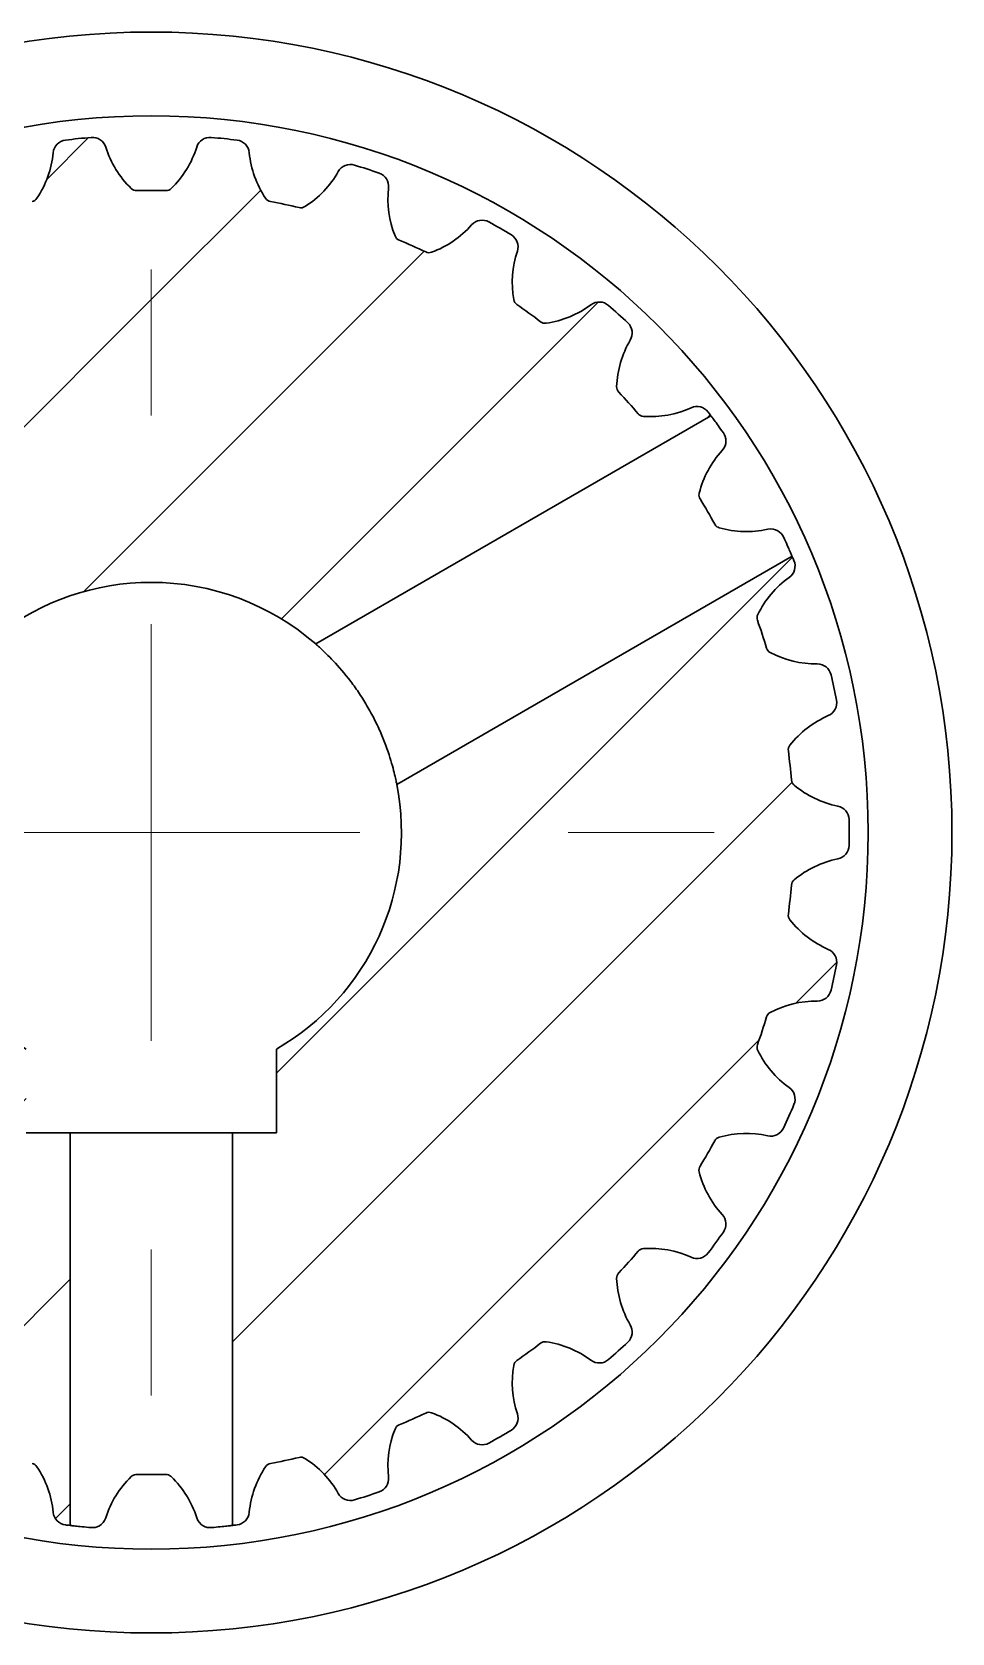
# Model space of a CAD drawing. Header units: millimetres. Extents: x 13 to 7248, y -1201 to 1478.
# Drawn here: x 5723.15 to 5741.53, y -1163.68 to -1131.68 of the extents above; entities that cross this region are included whole.
import ezdxf

# ---------------------------------------------------------------- set-up
doc = ezdxf.new("R2010")
doc.units = ezdxf.units.MM
doc.header["$LTSCALE"] = 5
doc.linetypes.add('CENTER2', pattern=[28.575000000000003, 19.05, -3.175, 3.175, -3.175])
doc.linetypes.add('SLD-实线', pattern=[0])
doc.layers.get('0').update_dxf_attribs({"lineweight": 30})
doc.layers.add('中心线层', color=1, linetype='CENTER2', lineweight=13)
doc.layers.add('剖面层', color=2, linetype='Continuous', lineweight=15)
pattern_1 = [(45, (5673.687281159424, -1197.855400502125), (-2.245064030267288, 2.245064030267288), [])]

# ---------------------------------------------------------------- blocks, each defined once
blk = doc.blocks.new('SW_CENTERMARKSYMBOL_2')
at = {"color": 0, "linetype": 'SLD-实线', "lineweight": 0}
for p, q in [((0, 8.333333333333387), (0, 11.25000000000001)), ((0, 0), (0, 4.166666666666763)), ((-8.333333333333318, 0), (-11.24999999999994, 0)), ((0, 0), (-4.166666666666659, 0)), ((0, 0), (0, -4.166666666666624)), ((0, 0), (4.166666666666694, 0)), ((8.333333333333352, 0), (11.25000000000001, 0)), ((0, -8.333333333333249), (0, -11.24999999999987))]:
    blk.add_line(p, q, dxfattribs=at)

msp = doc.modelspace()

# ---------------------------------------------------------------- hatches: boundary and pattern name
at = {"layer": '剖面层'}
h = msp.add_hatch(dxfattribs=at)
h.set_pattern_fill('ANSI31', color=256, style=0)
h.set_pattern_definition(pattern_1)
edge = h.paths.add_edge_path(flags=0)
edge.add_arc((5725.532853462199, -1147.680190693527), 12.83500000000438, 90.00000000206445, 91.30395751715697)
edge.add_arc((5725.237361771235, -1134.698553290615), 0.1500000000000598, 225.880264327587, 271.3039575150878, ccw=False)
edge.add_arc((5726.507853461797, -1133.388409838848), 1.975000000000007, 197.4832559191952, 225.8802853633303, ccw=False)
edge.add_arc((5724.357023664674, -1134.06587288862), 0.279999999999977, 17.48325592631349, 94.93622380688011)
edge.add_arc((5725.532853462199, -1147.680190693527), 13.94500000021091, 94.93622380876039, 97.06377651243795)
edge.add_arc((5723.852412722452, -1134.118909635826), 0.2800000000000059, 97.06379200047327, 174.5167590116115)
edge.add_arc((5721.607731228689, -1133.903433438642), 1.975000000000048, 326.11971253074427, 354.5167419559035, ccw=False)
edge.add_arc((5723.122853767791, -1134.920797037119), 0.1500000000000875, 280.6960424849182, 326.1197079758475, ccw=False)
edge.add_arc((5725.532853462199, -1147.680190693527), 12.83500000024005, 100.6960424869211, 103.3039575171349)
edge.add_arc((5722.544784791573, -1135.043669391133), 0.1500000000000498, 237.88026432759392, 283.30395751509207, ccw=False)
edge.add_arc((5723.515119050109, -1133.498005641571), 1.975000000000016, 209.4832559263144, 237.8802853657198, ccw=False)
edge.add_arc((5721.552142532732, -1134.607847158286), 0.2799999999999787, 29.48325592631335, 106.9362238068785)
edge.add_arc((5725.532853462199, -1147.680190693527), 13.94500000026846, 106.9362238086815, 109.0637764792395)
edge.add_arc((5721.069585510084, -1134.764639439517), 0.2799999999999964, 109.0637903521818, 186.5167590116176)
edge.add_arc((5718.82915567206, -1135.020567438943), 1.975000000000083, -21.880287094881908, 6.516741955901978, ccw=False)
edge.add_arc((5720.522690934435, -1135.700687512966), 0.1500000000000402, 292.6960424849097, 338.11971290511514, ccw=False)
edge.add_arc((5725.532853462199, -1147.680190693527), 12.8350000002959, 112.6960424867934, 115.3039575169789)
edge.add_arc((5719.982800751171, -1135.941062109493), 0.1500000000000346, 249.8802673778261, 295.30395751509167, ccw=False)
edge.add_arc((5720.61056931446, -1134.227430984967), 1.974999999999986, 221.4832559263141, 249.88028559738342, ccw=False)
edge.add_arc((5718.921237569972, -1135.7211455685), 0.2799999999999861, 41.4832559263142, 118.9362238068768)
edge.add_arc((5725.532853462199, -1147.680190693527), 13.94500000032199, 118.9362238085236, 121.0637764790595)
edge.add_arc((5718.481824524351, -1135.974840808692), 0.280000000000001, 121.0637903521815, 198.5167590116131)
edge.add_arc((5716.343563876762, -1136.690987723072), 1.975000000000028, -9.880286720507627, 18.516741955902887, ccw=False)
edge.add_arc((5718.141496244963, -1137.004139761829), 0.1500000000000387, 304.69604248490907, 350.1197178343821, ccw=False)
edge.add_arc((5725.532853462199, -1147.680190693527), 12.83500000034656, 124.6960424865832, 127.3039575167429)
edge.add_arc((5717.663380646338, -1137.351511077554), 0.1500000000000686, 261.88030986218945, 307.3039575150874, ccw=False)
edge.add_arc((5717.921147015799, -1135.54480648112), 1.975000000000015, 233.48325592631448, 261.8802888240433, ccw=False)
edge.add_arc((5716.579291947744, -1137.357111636533), 0.2799999999999875, 53.48325592631289, 130.9362238068747)
edge.add_arc((5725.532853462199, -1147.680190693527), 13.94500000036919, 130.9362238082936, 133.06377647881)
edge.add_arc((5716.202227337781, -1137.696622136323), 0.2800000000000052, 133.0637903521816, 210.5167613225173)
edge.add_arc((5714.259588131441, -1138.841688909046), 1.974999999999999, 2.119713114399076, 30.51674162828101, ccw=False)
edge.add_arc((5716.08333933354, -1138.774186665773), 0.1500000000000601, -43.30395751508672, 2.119715660655004, ccw=False)
edge.add_arc((5725.532853462199, -1147.680190693527), 12.83500000038981, 136.6960424862994, 139.3039575164372)
edge.add_arc((5715.687894265464, -1139.213372907325), 0.1500000000000352, 273.88026432758625, 319.303957515089, ccw=False)
edge.add_arc((5715.564392813849, -1137.392556499378), 1.975000000000046, 245.4832559263146, 273.88028536571943, ccw=False)
edge.add_arc((5714.628659927639, -1139.444245794974), 0.279999999999989, 65.4832559263137, 142.9362238068778)
edge.add_arc((5725.532853462199, -1147.680190693527), 13.94500000040802, 142.9362238080016, 145.0637764785021)
edge.add_arc((5714.330423286143, -1139.854733316369), 0.279999999999992, 145.0637903521814, 222.5167590116159)
edge.add_arc((5712.668308176188, -1141.378675034827), 1.975000000000023, 14.11971290511758, 42.51674195590272, ccw=False)
edge.add_arc((5714.438171533322, -1140.933468681466), 0.1500000000000484, -31.303957515090815, 14.119712905113317, ccw=False)
edge.add_arc((5725.532853462199, -1147.680190693527), 12.83500000042382, 148.6960424859545, 151.3039575160752)
edge.add_arc((5714.142679842826, -1141.445275302641), 0.1500000000000392, 285.88026432758903, 331.30395751509246, ccw=False)
edge.add_arc((5713.643308176195, -1139.689925497454), 1.975000000000039, 257.4832559263143, 285.88028536571903, ccw=False)
edge.add_arc((5713.154593489102, -1141.891330265919), 0.2799999999999943, 77.48325592631436, 154.9362238068764)
edge.add_arc((5725.532853462199, -1147.680190693527), 13.94500000043683, 154.9362238076603, 157.0637764598426)
edge.add_arc((5712.948219188402, -1142.354854534497), 0.2800000000000036, 157.0637894404507, 234.516761322519)
edge.add_arc((5711.639270580847, -1144.191067632909), 1.975000000000038, 26.11971290511798, 54.51674162828073, ccw=False)
edge.add_arc((5713.277894571564, -1143.387614823439), 0.150000000000031, -19.30395751509451, 26.119712905113317, ccw=False)
edge.add_arc((5725.532853462199, -1147.680190693527), 12.83500000044712, 160.6960424855635, 163.3039575156728)
edge.add_arc((5713.095270663445, -1143.949673418972), 0.15000000000003, 297.8802643275876, 343.3039575150936, ccw=False)
edge.add_arc((5712.241853719885, -1142.336507426136), 1.97500000000008, 269.4832560791525, 297.8802853657191, ccw=False)
edge.add_arc((5712.221516408845, -1144.591415715575), 0.2799999999999916, 89.48325484826181, 166.9362238068758)
edge.add_arc((5725.532853462199, -1147.680190693527), 13.94500000045437, 166.9362238072846, 169.0637764594599)
edge.add_arc((5712.116023996174, -1145.087718496564), 0.2800000000000024, 169.0637894404517, 246.5167613225173)
edge.add_arc((5711.217449226204, -1147.155951651403), 1.974999999999971, 38.1197126243365, 66.51674162828112, ccw=False)
edge.add_arc((5712.65321811912, -1146.029367128992), 0.1500000000000258, -7.303957515092691, 38.11970920817038, ccw=False)
edge.add_arc((5725.532853462199, -1147.680190693527), 12.83500000045873, 172.6960424851437, 175.3039575152475)
edge.add_arc((5712.591443534489, -1146.617113041204), 0.1500000000000293, 309.88030986218166, 355.3039575150942, ccw=False)
edge.add_arc((5711.421279729579, -1145.216633955435), 1.975000000000011, 281.4832559263142, 309.88028882404296, ccw=False)
edge.add_arc((5711.870208632678, -1147.426495453349), 0.2799999999999958, 101.4832559263147, 178.9362238068756)
edge.add_arc((5725.532853462199, -1147.680190693527), 13.94500000045992, 178.9362238068909, 181.0637761930726)
edge.add_arc((5711.870208632676, -1147.933885933697), 0.2800000000000004, 181.0637761930728, 258.5167613225183)
edge.add_arc((5711.421279729579, -1150.143747431611), 1.975000000000038, 50.11971253074353, 78.51674162828073, ccw=False)
edge.add_arc((5712.591443534489, -1148.743268345842), 0.1500000000000043, 4.696042484900374, 50.11970797585508, ccw=False)
edge.add_arc((5725.532853462199, -1147.680190693527), 12.83500000045817, 184.696042484714, 187.3039575148184)
edge.add_arc((5712.65321811912, -1149.331014258054), 0.1500000000000477, -38.11969318805711, 7.303957515087291, ccw=False)
edge.add_arc((5711.217449226204, -1148.204429735643), 1.975000000000033, 293.4832559263143, 321.8802885923791, ccw=False)
edge.add_arc((5712.116023996174, -1150.272662890482), 0.2799999999999899, 113.4832559263132, 190.9362238068765)
edge.add_arc((5725.532853462199, -1147.680190693527), 13.94500000045326, 190.9362238064969, 193.0637764171126)
edge.add_arc((5712.221516408845, -1150.768965671471), 0.2800000000000028, 193.0637873706097, 270.5167613225184)
edge.add_arc((5712.241853719883, -1153.02387396091), 1.975000000000076, 62.119712905118206, 90.5167416282805, ccw=False)
edge.add_arc((5713.095270663445, -1151.410707968074), 0.1500000000000347, 16.696042484907423, 62.11971290511201, ccw=False)
edge.add_arc((5725.532853462199, -1147.680190693527), 12.83500000044548, 196.6960424842904, 199.3039575144004)
edge.add_arc((5713.277894571564, -1151.972766563607), 0.1500000000000391, -26.119693188056885, 19.30395751509451, ccw=False)
edge.add_arc((5711.639270580847, -1151.169313754137), 1.975000000000028, 305.48325643322, 333.880288592379, ccw=False)
edge.add_arc((5712.9482191884, -1153.00552685255), 0.2799999999999965, 125.4832523508191, 202.936223806874)
edge.add_arc((5725.532853462199, -1147.680190693527), 13.94500000043466, 202.9362238061163, 205.0637764167393)
edge.add_arc((5713.1545934891, -1153.469051121128), 0.2800000000000052, 205.0637873706083, 282.5167613225183)
edge.add_arc((5713.643308176193, -1155.670455889592), 1.975000000000101, 74.11971290511838, 102.51674162827999, ccw=False)
edge.add_arc((5714.142679842824, -1153.915106084406), 0.1500000000000223, 28.6960424849093, 74.11971290511877, ccw=False)
edge.add_arc((5725.532853462199, -1147.680190693527), 12.83500000042116, 208.6960424838909, 211.303957514013)
edge.add_arc((5714.43817153332, -1154.426912705581), 0.1500000000000326, -14.119693188057909, 31.303957515092122, ccw=False)
edge.add_arc((5712.668308176186, -1153.98170635222), 1.975000000000066, 317.48325657475027, 345.880288592379, ccw=False)
edge.add_arc((5714.330423286141, -1155.505648070678), 0.2799999999999917, 137.483251352526, 214.9362238068745)
edge.add_arc((5725.532853462199, -1147.680190693527), 13.94500000040489, 214.9362238057667, 217.0637763664868)
edge.add_arc((5714.628659927637, -1155.916135592073), 0.2799999999999965, 217.0637848846588, 294.5167613225187)
edge.add_arc((5715.564392813847, -1157.967824887669), 1.975000000000109, 86.11971253074393, 114.5167416282801, ccw=False)
edge.add_arc((5715.687894265464, -1156.147008479722), 0.1500000000000183, 40.69604248489992, 86.11970797585002, ccw=False)
edge.add_arc((5725.532853462199, -1147.680190693527), 12.83500000038625, 220.6960424835335, 223.303957513673)
edge.add_arc((5716.083339333538, -1156.586194721275), 0.1500000000000291, -2.1196931880575107, 43.30395751509241, ccw=False)
edge.add_arc((5714.259588131439, -1156.518692478001), 1.975000000000111, 329.4832559263151, 357.8802885923787, ccw=False)
edge.add_arc((5716.202227337779, -1157.663759250725), 0.2799999999999985, 149.4832559263141, 226.9362238068753)
edge.add_arc((5725.532853462199, -1147.680190693527), 13.94500000036523, 226.9362238054636, 229.0637763661999)
edge.add_arc((5716.579291947743, -1158.003269750515), 0.2800000000000046, 229.0637848846632, 306.5167613225185)
edge.add_arc((5717.921147015797, -1159.815574905928), 1.975000000000009, 98.11971226803911, 126.51674162828081, ccw=False)
edge.add_arc((5717.663380646336, -1158.008870309494), 0.1500000000000099, 52.69604248489799, 98.11970451691508, ccw=False)
edge.add_arc((5725.532853462199, -1147.680190693527), 12.83500000034223, 232.6960424832336, 235.3039575133955)
edge.add_arc((5718.141496244962, -1158.356241625219), 0.1500000000000301, 9.880306811940386, 55.303957515090076, ccw=False)
edge.add_arc((5716.343563876761, -1158.669393663976), 1.975000000000018, -18.51674407368671, 9.880288592378406, ccw=False)
edge.add_arc((5718.48182452435, -1159.385540578357), 0.2800000000000079, 161.4832559263153, 238.9362238068732)
edge.add_arc((5725.532853462199, -1147.680190693527), 13.94500000031736, 238.9362238052201, 241.0637763342255)
edge.add_arc((5718.92123756997, -1159.639235818548), 0.2800000000000054, 241.0637833033679, 318.5167613225179)
edge.add_arc((5720.610569314458, -1161.132950402082), 1.975000000000092, 110.119712241109, 138.5167416282801, ccw=False)
edge.add_arc((5719.98280075117, -1159.419319277555), 0.1499999999999881, 64.69604248489702, 110.11970416232941, ccw=False)
edge.add_arc((5725.532853462199, -1147.680190693527), 12.83500000029102, 244.6960424830044, 247.3039575131924)
edge.add_arc((5720.522690934435, -1159.659693874083), 0.1500000000000227, 21.880306811938226, 67.3039575150924, ccw=False)
edge.add_arc((5718.829155672058, -1160.339813948106), 1.974999999999985, -6.516744073686823, 21.880288592378577, ccw=False)
edge.add_arc((5721.069585510082, -1160.595741947531), 0.2800000000000035, 173.4832559263146, 250.9362238068743)
edge.add_arc((5725.532853462199, -1147.680190693527), 13.94500000026337, 250.9362238050469, 253.0637760485432)
edge.add_arc((5721.552142532732, -1160.752534228763), 0.2800000000000021, 253.0637690828864, 330.5167613225172)
edge.add_arc((5723.515119050107, -1161.862375745478), 1.974999999999965, 122.11971238121609, 150.5167416282812, ccw=False)
edge.add_arc((5722.544784791571, -1160.316711995916), 0.1499999999999838, 76.6960424849002, 122.1197060070889, ccw=False)
edge.add_arc((5725.532853462199, -1147.680190693527), 12.83500000023481, 256.696042482856, 259.3039575130726)
edge.add_arc((5723.122853767789, -1160.43958434993), 0.1500000000000015, 33.88030319378919, 79.30395751509627, ccw=False)
edge.add_arc((5721.607731228687, -1161.456947948407), 1.975000000000059, 5.483255926313802, 33.880288317582085, ccw=False)
edge.add_arc((5723.852412722452, -1161.241471751223), 0.2800000000000002, 185.483255926315, 262.9362238068753)
edge.add_arc((5725.532853462199, -1147.680190693527), 13.94500000020557, 262.9362238049515, 263.3247111474571)
edge.add_line((5723.911853461737, -1161.530655812224), (5723.911853461737, -1153.680190693523))
edge.add_line((5723.911853461737, -1153.680190693523), (5723.032853461737, -1153.680190693523))
edge.add_line((5723.032853461737, -1153.680190693523), (5723.032853461737, -1152.010317712445))
edge.add_arc((5725.532853461737, -1147.680190693523), 5, 89.9999999999992, 240, ccw=False)
edge.add_line((5725.532853461737, -1142.680190693523), (5725.532853461737, -1134.845190693523))
h = msp.add_hatch(dxfattribs=at)
h.set_pattern_fill('ANSI31', color=256, style=0)
h.set_pattern_definition(pattern_1)
edge = h.paths.add_edge_path(flags=0)
edge.add_arc((5725.532853462199, -1147.680190693527), 12.83500000000438, 88.69604248696035, 90.00000000206445)
edge.add_line((5725.532853461737, -1134.845190693523), (5725.532853461737, -1142.680190693523))
edge.add_arc((5725.532853461737, -1147.680190693523), 5, 48.917114283233104, 89.9999999999992, ccw=False)
edge.add_line((5728.818604094939, -1143.911392108242), (5736.717208108623, -1139.351130954719))
edge.add_arc((5725.532853462199, -1147.680190693527), 13.94499999962689, 36.67528885188064, 37.06377654163352)
edge.add_arc((5736.437046995799, -1139.444245794998), 0.2800000000000059, 37.06379349165667, 114.5167291326657)
edge.add_arc((5735.501314109602, -1137.392556499396), 1.975000000000045, 266.11971253074444, 294.5167461914672, ccw=False)
edge.add_arc((5735.377812657987, -1139.213372907343), 0.1500000000000939, 220.6960424849204, 266.1197079758476, ccw=False)
edge.add_arc((5725.532853462199, -1147.680190693527), 12.83499999966023, 40.69604248625881, 43.30395751652541)
edge.add_arc((5734.982367589895, -1138.774186665813), 0.1500000000000925, 177.8803098621873, 223.3039575150786, ccw=False)
edge.add_arc((5736.806118791992, -1138.841688909092), 1.975000000000017, 149.4832560787199, 177.8802888238793, ccw=False)
edge.add_arc((5734.86347958566, -1137.696622136355), 0.2800000000001874, 329.483254848275, 406.9362725939055)
edge.add_arc((5725.532853462199, -1147.680190693527), 13.94499999969143, 46.93622478786036, 49.06377654192038)
edge.add_arc((5734.486414975681, -1137.357111636586), 0.279999999999992, 49.06379349147742, 126.5167590078029)
edge.add_arc((5733.144559907641, -1135.544806481161), 1.975000000000037, 278.1197129051188, 306.5167419559036, ccw=False)
edge.add_arc((5733.402326277101, -1137.351511077595), 0.1500000000000687, 232.69604248491152, 278.11971290511235, ccw=False)
edge.add_arc((5725.532853462199, -1147.680190693527), 12.83499999973249, 52.6960424865511, 55.30395751680299)
edge.add_arc((5732.924210678462, -1137.004139761902), 0.1500000000000742, 189.8803068119438, 235.3039575150822, ccw=False)
edge.add_arc((5734.722143046663, -1136.690987723152), 1.975000000000033, 161.4832564327047, 189.8802885921847, ccw=False)
edge.add_arc((5732.583882399082, -1135.974840808755), 0.2800000000001877, 341.4832523508354, 418.9362725939059)
edge.add_arc((5725.532853462199, -1147.680190693527), 13.94499999976946, 58.93622478809615, 61.0637765121876)
edge.add_arc((5732.144469353449, -1135.721145568591), 0.2799999999999986, 61.0637919994001, 138.5167291313953)
edge.add_arc((5730.455137608973, -1134.227430985041), 1.975000000000076, 290.11971262433826, 318.5167461914673, ccw=False)
edge.add_arc((5731.082906172263, -1135.941062109568), 0.1500000000000637, 244.696042484913, 290.11970920816873, ccw=False)
edge.add_arc((5725.532853462199, -1147.680190693527), 12.83499999981644, 64.69604248677128, 67.30395751700607)
edge.add_arc((5730.543015988993, -1135.70068751308), 0.1500000000000653, 201.8803068119455, 247.3039575150869, ccw=False)
edge.add_arc((5732.236551251372, -1135.020567439064), 1.975000000000033, 173.4832559257382, 201.8802885921615, ccw=False)
edge.add_arc((5729.996121413349, -1134.764639439619), 0.279999999999968, 353.4832559263133, 430.9362238068802)
edge.add_arc((5725.532853462199, -1147.680190693527), 13.94499999985756, 70.93622380867089, 73.06377651233855)
edge.add_arc((5729.513564390698, -1134.607847158421), 0.2800000000000094, 73.06379199931442, 150.5167291310325)
edge.add_arc((5727.550587873331, -1133.498005641685), 1.975000000000033, 302.1197123181338, 330.5167461914675, ccw=False)
edge.add_arc((5728.520922131867, -1135.043669391248), 0.150000000000053, 256.6960424849106, 302.11970517648115, ccw=False)
edge.add_arc((5725.532853462199, -1147.680190693527), 12.83499999990841, 76.6960424869097, 79.30395751712582)
edge.add_arc((5727.942853155657, -1134.920797037277), 0.1500000000000752, 213.8803068119475, 259.3039575150834, ccw=False)
edge.add_arc((5729.457975694762, -1133.903433438807), 1.975000000000068, 185.4832559257035, 213.8802885921476, ccw=False)
edge.add_arc((5727.213294200996, -1134.118909635969), 0.2799999999999684, 5.483255926311848, 82.93622380688093)
edge.add_arc((5725.532853462199, -1147.680190693527), 13.94499999995189, 82.93622380875682, 85.06377647931416)
edge.add_arc((5726.708683258781, -1134.065872888799), 0.2800000000000004, 85.06379035098551, 162.5167291308787)
edge.add_arc((5724.557853461738, -1133.388409838769), 1.974999999999999, 314.1197129051184, 342.51674619146826, ccw=False)
edge.add_arc((5725.828345152242, -1134.698553290594), 0.1500000000000667, 268.6960424849176, 314.11971290511406, ccw=False)
h = msp.add_hatch(dxfattribs=at)
h.set_pattern_fill('ANSI31', color=256, style=0)
h.set_pattern_definition(pattern_1)
edge = h.paths.add_edge_path(flags=0)
edge.add_arc((5738.117487735068, -1142.354854534499), 0.2799999999999651, 305.4832505902266, 382.9362238068833)
edge.add_arc((5725.532853462199, -1147.680190693527), 13.94499999957865, 22.93622380762893, 23.32471115003955)
edge.add_line((5738.338208108627, -1142.158785313785), (5730.439604094938, -1146.719046467311))
edge.add_arc((5725.532853461737, -1147.680190693523), 5, -60.000000000000796, 11.08288571676519, ccw=False)
edge.add_line((5728.032853461737, -1152.010317712445), (5728.032853461737, -1153.680190693523))
edge.add_line((5728.032853461737, -1153.680190693523), (5727.153853461736, -1153.680190693523))
edge.add_line((5727.153853461738, -1153.680190693523), (5727.153853461738, -1161.530655812077))
edge.add_arc((5725.532853462199, -1147.680190693527), 13.94499999995169, 276.6752888488405, 277.06377662821)
edge.add_arc((5727.213294200998, -1161.241471751085), 0.2799999999999965, 277.063797955363, 354.5167562704527)
edge.add_arc((5729.457975694764, -1161.456947948236), 1.975000000000063, 146.1197139875375, 174.5167423454716, ccw=False)
edge.add_arc((5727.942853155657, -1160.439584349769), 0.1500000000001118, 100.6960424849276, 146.1197271524479, ccw=False)
edge.add_arc((5725.532853462199, -1147.680190693527), 12.83499999989983, 280.6960424828824, 283.3039575131002)
edge.add_arc((5728.520922131867, -1160.316711995798), 0.150000000000114, 57.88031254950289, 103.30395751507513, ccw=False)
edge.add_arc((5727.550587873331, -1161.86237574536), 1.974999999999977, 29.48325668282132, 57.880289028142386, ccw=False)
edge.add_arc((5729.513564390702, -1160.752534228633), 0.2799999999999371, 209.4832505932201, 286.9362238076706)
edge.add_arc((5725.532853462199, -1147.680190693527), 13.94499999985737, 286.9362238050667, 289.0637766283032)
edge.add_arc((5729.996121413353, -1160.595741947435), 0.2799999999999963, 289.0637979553636, 366.5167562704544)
edge.add_arc((5732.236551251373, -1160.339813947979), 1.975000000000031, 158.1197141185539, 186.5167423454195, ccw=False)
edge.add_arc((5730.543015988993, -1159.659693873966), 0.1500000000000861, 112.69604248491771, 158.119728877754, ccw=False)
edge.add_arc((5725.532853462199, -1147.680190693527), 12.83499999980843, 292.6960424830099, 295.3039575132464)
edge.add_arc((5731.082906172263, -1159.419319277478), 0.1500000000001051, 69.88030986218581, 115.30395751507689, ccw=False)
edge.add_arc((5730.455137608973, -1161.132950402005), 1.975000000000037, 41.483256682821775, 69.88028882404228, ccw=False)
edge.add_arc((5732.144469353454, -1159.639235818461), 0.2799999999999481, 221.4832505930009, 298.9362238076108)
edge.add_arc((5725.532853462199, -1147.680190693527), 13.94499999976928, 298.9362238052246, 301.0637766284744)
edge.add_arc((5732.583882399085, -1159.385540578298), 0.2800000000000009, 301.0637979553652, 378.516756270453)
edge.add_arc((5734.722143046665, -1158.669393663891), 1.975000000000012, 170.1197141726712, 198.5167423453268, ccw=False)
edge.add_arc((5732.924210678462, -1158.356241625144), 0.1500000000001116, 124.69604248492419, 170.1197295907444, ccw=False)
edge.add_arc((5725.532853462199, -1147.680190693527), 12.8349999997254, 304.6960424832203, 307.3039575134736)
edge.add_arc((5733.402326277101, -1158.008870309451), 0.150000000000116, 81.88030986218638, 127.30395751507129, ccw=False)
edge.add_arc((5733.144559907641, -1159.815574905884), 1.975000000000029, 53.48325668282189, 81.88028882404222, ccw=False)
edge.add_arc((5734.486414975687, -1158.003269750464), 0.279999999999939, 233.4832505926539, 310.936223807522)
edge.add_arc((5725.532853462199, -1147.680190693527), 13.94499999969128, 310.9362238054546, 313.0637766287163)
edge.add_arc((5734.863479585665, -1157.663759250695), 0.2800000000000047, 313.0637979553653, 390.5167562704544)
edge.add_arc((5736.806118791992, -1156.518692477951), 1.975000000000039, 182.1197141184744, 210.5167423451988, ccw=False)
edge.add_arc((5734.982367589895, -1156.586194721233), 0.1500000000000986, 136.6960424849205, 182.1197288777535, ccw=False)
edge.add_arc((5725.532853462199, -1147.680190693527), 12.83499999965436, 316.6960424835041, 319.3039575137718)
edge.add_arc((5735.377812657987, -1156.147008479703), 0.1500000000001168, 93.8803098621907, 139.3039575150744, ccw=False)
edge.add_arc((5735.501314109602, -1157.96782488765), 1.975000000000032, 65.4832565747489, 93.88028882404222, ccw=False)
edge.add_arc((5736.437046995803, -1155.91613559205), 0.2799999999999468, 245.4832513545063, 322.9362238074049)
edge.add_arc((5725.532853462199, -1147.680190693527), 13.94499999962677, 322.9362238057466, 325.0637765807831)
edge.add_arc((5736.735283637316, -1155.505648070667), 0.2799999999999953, 325.0637955530931, 402.5167590116149)
edge.add_arc((5738.39739874726, -1153.981706352196), 1.975000000000109, 194.1197139404921, 222.5167419564206, ccw=False)
edge.add_arc((5736.627535390127, -1154.426912705563), 0.1500000000000982, 148.6960424849218, 194.1197265350696, ccw=False)
edge.add_arc((5725.532853462199, -1147.680190693527), 12.83499999959844, 328.6960424838489, 331.3039575141281)
edge.add_arc((5736.92302708064, -1153.915106084401), 0.1500000000001102, 105.88030986218851, 151.3039575150744, ccw=False)
edge.add_arc((5737.422398747271, -1155.670455889587), 1.974999999999999, 77.48325668282092, 105.8802888240424, ccw=False)
edge.add_arc((5737.911113434357, -1153.469051121121), 0.2799999999999502, 257.4832505916706, 334.9362238072652)
edge.add_arc((5725.532853462199, -1147.680190693527), 13.94499999957857, 334.936223806088, 337.063776605953)
edge.add_arc((5738.11748773507, -1153.005526852548), 0.2799999999999978, 337.0637967892822, 414.516759011615)
edge.add_arc((5739.426436342614, -1151.169313754129), 1.975000000000048, 206.1197138029584, 234.5167419562415, ccw=False)
edge.add_arc((5737.787812351899, -1151.972766563602), 0.1500000000000857, 160.6960424849204, 206.1197247250748, ccw=False)
edge.add_arc((5725.532853462199, -1147.680190693527), 12.83499999956006, 340.6960424842399, 343.3039575145268)
edge.add_arc((5737.97043626003, -1151.410707968074), 0.1500000000001037, 117.8803098621845, 163.3039575150756, ccw=False)
edge.add_arc((5738.823853203592, -1153.02387396091), 1.975000000000056, 89.48325657474982, 117.8802888240422, ccw=False)
edge.add_arc((5738.844190514626, -1150.768965671471), 0.2799999999999519, 269.4832513533676, 346.9362238071077)
edge.add_arc((5725.532853462199, -1147.680190693527), 13.94499999954879, 346.9362238064637, 349.0637765815118)
edge.add_arc((5738.949682927303, -1150.272662890482), 0.280000000000007, 349.0637955530945, 426.5167613225166)
edge.add_arc((5739.848257697269, -1148.204429735641), 1.975000000000133, 218.119713620017, 246.51674162843779, ccw=False)
edge.add_arc((5738.412488804353, -1149.331014258054), 0.1500000000000832, 172.6960424849181, 218.1197223170827, ccw=False)
edge.add_arc((5725.532853462199, -1147.680190693527), 12.83499999954083, 352.6960424846584, 355.3039575149506)
edge.add_arc((5738.474263388989, -1148.743268345842), 0.1500000000000896, 129.8803098621808, 175.3039575150812, ccw=False)
edge.add_arc((5739.6444271939, -1150.143747431611), 1.975000000000012, 101.48325657479131, 129.8802888240587, ccw=False)
edge.add_arc((5739.195498290801, -1147.933885933697), 0.2799999999999606, 281.483251352525, 358.9362238068807)
edge.add_arc((5725.532853462199, -1147.680190693527), 13.94499999953873, 358.9362238068574, 361.0637765681016)
edge.add_arc((5739.195498290801, -1147.426495453348), 0.2800000000000016, 1.063794865535648, 78.51675901161171)
edge.add_arc((5739.644427193902, -1145.216633955435), 1.975, 230.1197120422052, 258.5167419558465, ccw=False)
edge.add_arc((5738.474263388989, -1146.617113041204), 0.1500000000000899, 184.6960424849175, 230.1197015437138, ccw=False)
edge.add_arc((5725.532853462199, -1147.680190693527), 12.83499999954183, 4.696042485089394, 7.303957515380045)
edge.add_arc((5738.412488804353, -1146.029367128992), 0.1500000000001247, 141.8803098621906, 187.303957515073, ccw=False)
edge.add_arc((5739.848257697269, -1147.155951651404), 1.974999999999994, 113.48325668273449, 141.8802888240103, ccw=False)
edge.add_arc((5738.949682927301, -1145.087718496564), 0.2799999999999506, 293.4832505902263, 370.9362238068824)
edge.add_arc((5725.532853462199, -1147.680190693527), 13.94499999954868, 10.93622380725093, 13.06377581865132)
edge.add_arc((5738.844190514623, -1144.591415715575), 0.279999999999999, 13.06375752039563, 90.51675901032101)
edge.add_arc((5738.823853203592, -1142.336507426136), 1.974999999999995, 242.1197121902853, 270.51674195590397, ccw=False)
edge.add_arc((5737.97043626003, -1143.949673418972), 0.1500000000000881, 196.6960424849184, 242.11970349313998, ccw=False)
edge.add_arc((5725.532853462199, -1147.680190693527), 12.83499999956277, 16.69604248551164, 19.30395751579803)
edge.add_arc((5737.787812351899, -1143.387614823444), 0.1500000000001011, 153.8803098621869, 199.303957515076, ccw=False)
edge.add_arc((5739.426436342615, -1144.191067632916), 1.974999999999979, 125.48325668260921, 153.880288823963, ccw=False)

# ---------------------------------------------------------------- linework, layer by layer
for p, q in [((5728.818604094939, -1143.911392108242), (5736.717208108623, -1139.351130954719)), ((5738.338208108627, -1142.158785313785), (5730.439604094938, -1146.719046467311)), ((5728.032853461737, -1153.680190693523), (5728.032853461737, -1152.010317712445)), ((5723.032853461737, -1153.680190693523), (5723.911853461737, -1153.680190693523)), ((5723.911853461737, -1161.530655812224), (5723.911853461737, -1153.680190693523)), ((5723.911853461737, -1153.680190693523), (5727.153853461738, -1153.680190693523)), ((5727.153853461738, -1153.680190693523), (5727.153853461738, -1161.530655812077)), ((5727.153853461738, -1153.680190693523), (5728.032853461737, -1153.680190693523))]:
    msp.add_line(p, q)
for radius in [16, 14.325]:
    msp.add_circle((5725.532853461737, -1147.680190693523), radius)
for centre, radius, start, end in [((5723.852412722452, -1134.118909635826), 0.2800000000000064, 97.06379200046003, 174.5167590116091), ((5725.532853462199, -1147.680190693527), 13.94500000021091, 94.93622380876134, 97.06377651247655), ((5724.357023664674, -1134.06587288862), 0.2799999999999795, 17.48325592630988, 94.93622380687779), ((5726.507853461797, -1133.388409838848), 1.975000000000005, 197.4832559192066, 225.8802853633509), ((5724.557853461738, -1133.388409838769), 1.975000000000003, 314.1197129051199, 342.5167461914744), ((5726.708683258781, -1134.065872888799), 0.2799999999999966, 85.06379035103231, 162.5167291308912), ((5725.532853462199, -1147.680190693527), 13.94499999995189, 82.9362238087713, 85.06377647933036), ((5727.213294200996, -1134.118909635969), 0.2799999999999706, 5.483255926315163, 82.93622380688076), ((5721.607731228689, -1133.903433438642), 1.975000000000044, 326.1197125307841, 354.5167419559037), ((5729.457975694762, -1133.903433438807), 1.975000000000066, 185.4832559257007, 213.8802885921663), ((5729.513564390698, -1134.607847158421), 0.280000000000011, 73.06379199933534, 150.5167291310486), ((5725.532853462199, -1147.680190693527), 13.94499999985756, 70.93622380871277, 73.06377651230785), ((5727.550587873331, -1133.498005641685), 1.975000000000035, 302.1197123180823, 330.5167461914803), ((5729.996121413349, -1134.764639439619), 0.279999999999974, 353.4832559263128, 70.93622380684246), ((5723.122853767791, -1134.920797037119), 0.1500000000000836, 280.6960424849312, 326.1197079758343), ((5725.237361771235, -1134.698553290615), 0.150000000000068, 225.8802643275519, 271.3039575150865), ((5725.532853462199, -1147.680190693527), 12.83500000000438, 90.0000000020844, 91.30395751717158), ((5725.532853462199, -1147.680190693527), 12.83500000000439, 88.69604248699824, 90.0000000020844), ((5725.828345152242, -1134.698553290594), 0.1500000000000699, 268.6960424849136, 314.1197129051199), ((5727.942853155657, -1134.920797037277), 0.1500000000000695, 213.8803068119614, 259.3039575150688), ((5732.236551251372, -1135.020567439064), 1.975000000000037, 173.4832559257503, 201.8802885921705), ((5725.532853462199, -1147.680190693527), 12.83499999990842, 76.69604248689762, 79.3039575170847), ((5728.520922131867, -1135.043669391248), 0.1500000000000536, 256.6960424848627, 302.1197051764393), ((5730.455137608973, -1134.227430985041), 1.975000000000071, 290.1197126243393, 318.5167461915083), ((5732.144469353449, -1135.721145568591), 0.2799999999999984, 61.06379199938447, 138.5167291314247), ((5725.532853462199, -1147.680190693527), 13.94499999976946, 58.93622478811672, 61.06377651218133), ((5730.543015988993, -1135.70068751308), 0.150000000000066, 201.8803068119425, 247.3039575151224), ((5725.532853462199, -1147.680190693527), 12.83499999981644, 64.69604248680072, 67.30395751704351), ((5732.583882399082, -1135.974840808755), 0.2800000000001914, 341.4832523508294, 58.93627259395782), ((5731.082906172263, -1135.941062109568), 0.1500000000000695, 244.6960424849591, 290.1197092081765), ((5734.722143046663, -1136.690987723152), 1.975000000000031, 161.483256432701, 189.8802885921799), ((5732.924210678462, -1137.004139761902), 0.1500000000000745, 189.8803068119417, 235.3039575151094), ((5725.532853462199, -1147.680190693527), 12.83499999973249, 52.69604248656442, 55.30395751676472), ((5733.144559907641, -1135.544806481161), 1.975000000000035, 278.1197129050806, 306.5167419558586), ((5734.486414975681, -1137.357111636586), 0.2799999999999948, 49.0637934914354, 126.516759007802), ((5725.532853462199, -1147.680190693527), 13.94499999969143, 46.93622478783008, 49.06377654193512), ((5733.402326277101, -1137.351511077595), 0.150000000000069, 232.6960424848709, 278.1197129050806), ((5734.86347958566, -1137.696622136355), 0.2800000000001867, 329.4832548482869, 46.9362725939191), ((5736.806118791992, -1138.841688909092), 1.975000000000019, 149.4832560787244, 177.880288823877), ((5734.982367589895, -1138.774186665813), 0.1500000000000904, 177.8803098621867, 223.3039575151215), ((5725.532853462199, -1147.680190693527), 12.83499999966023, 40.69604248628303, 43.30395751651381), ((5735.501314109602, -1137.392556499396), 1.975000000000052, 266.1197125307308, 294.5167461914323), ((5736.437046995799, -1139.444245794999), 0.2800000000000162, 37.06379349163771, 114.5167291327047), ((5735.377812657987, -1139.213372907343), 0.1500000000001003, 220.6960424848812, 266.1197079758627), ((5725.532853462199, -1147.680190693527), 13.94499999962689, 36.67528885189429, 37.06377654166386), ((5738.117487735068, -1142.354854534499), 0.2799999999999611, 305.4832505902722, 22.93622380686104), ((5725.532853462199, -1147.680190693527), 13.94499999957865, 22.93622380763076, 23.32471115001699), ((5725.532853461737, -1147.680190693523), 5.000000000000002, 90, 240.0000000000027), ((5725.532853461737, -1147.680190693523), 5, 48.91711428320035, 90), ((5739.426436342615, -1144.191067632916), 1.974999999999981, 125.483256682606, 153.8802888239607), ((5737.787812351899, -1143.387614823444), 0.1500000000001068, 153.8803098622061, 199.3039575151005), ((5725.532853462199, -1147.680190693527), 12.83499999956277, 16.69604248552106, 19.30395751581374), ((5737.97043626003, -1143.949673418972), 0.1500000000000911, 196.6960424849121, 242.1197034931022), ((5738.823853203592, -1142.336507426136), 1.974999999999996, 242.1197121903326, 270.5167419558632), ((5738.844190514623, -1144.591415715575), 0.2799999999999953, 13.06375752039762, 90.51675901035195), ((5725.532853462199, -1147.680190693527), 13.94499999954882, 10.93622380725308, 13.0637758186572), ((5738.949682927301, -1145.087718496564), 0.2799999999999449, 293.4832505901716, 10.93622380688505), ((5739.848257697269, -1147.155951651404), 1.974999999999994, 113.4832566827639, 141.8802888239967), ((5738.412488804353, -1146.029367128992), 0.1500000000001369, 141.8803098621824, 187.3039575150781), ((5725.532853462199, -1147.680190693527), 12.83499999954183, 4.696042485088713, 7.303957515368974), ((5725.532853461737, -1147.680190693523), 4.999999999999998, 299.9999999999973, 11.08288571676856), ((5738.474263388989, -1146.617113041204), 0.1500000000000967, 184.6960424849199, 230.1197015436638), ((5739.644427193902, -1145.216633955435), 1.975000000000007, 230.1197120422195, 258.5167419558188), ((5739.195498290801, -1147.426495453349), 0.2800000000000071, 1.063794865537877, 78.5167590115747), ((5725.532853462199, -1147.680190693527), 13.94499999953873, 358.9362238068524, 1.063776568105567), ((5739.195498290801, -1147.933885933697), 0.2799999999999671, 281.4832513524753, 358.9362238068784), ((5739.6444271939, -1150.143747431611), 1.975000000000017, 101.4832565747545, 129.8802888240007), ((5725.532853462199, -1147.680190693527), 12.83499999954083, 352.6960424846569, 355.3039575149502), ((5738.474263388989, -1148.743268345842), 0.1500000000001627, 129.8803098621385, 175.3039575150801), ((5738.412488804353, -1149.331014258054), 0.1500000000000824, 172.6960424849219, 218.1197223170649), ((5739.848257697269, -1148.204429735641), 1.975000000000124, 218.1197136200537, 246.516741628436), ((5738.949682927303, -1150.272662890482), 0.280000000000012, 349.0637955530925, 66.51676132252821), ((5725.532853462199, -1147.680190693527), 13.94499999954879, 346.9362238064536, 349.0637765815109), ((5738.844190514626, -1150.768965671471), 0.2799999999999531, 269.4832513533309, 346.9362238071108), ((5737.97043626003, -1151.410707968074), 0.1500000000001029, 117.8803098621387, 163.3039575150879), ((5738.823853203592, -1153.02387396091), 1.975000000000055, 89.48325657477763, 117.8802888240136), ((5725.532853462199, -1147.680190693527), 12.83499999956006, 340.6960424842404, 343.3039575145189), ((5737.787812351899, -1151.972766563602), 0.1500000000000886, 160.6960424849117, 206.1197247250868), ((5739.426436342614, -1151.169313754129), 1.975000000000055, 206.1197138029667, 234.5167419562156), ((5738.11748773507, -1153.005526852548), 0.279999999999996, 337.0637967892829, 54.51675901165475), ((5725.532853462199, -1147.680190693527), 13.94499999957857, 334.936223806102, 337.0637766059422), ((5737.911113434357, -1153.469051121121), 0.279999999999943, 257.4832505916813, 334.9362238072551), ((5725.532853462199, -1147.680190693527), 12.83499999959844, 328.6960424838263, 331.3039575141243), ((5736.92302708064, -1153.915106084401), 0.1500000000001082, 105.8803098621667, 151.3039575151037), ((5737.422398747271, -1155.670455889587), 1.975000000000001, 77.48325668285183, 105.8802888240264), ((5736.627535390127, -1154.426912705563), 0.1500000000001011, 148.6960424849366, 194.1197265350758), ((5738.39739874726, -1153.981706352196), 1.975000000000108, 194.1197139405008, 222.5167419563799), ((5736.735283637316, -1155.505648070667), 0.2800000000000049, 325.0637955531071, 42.51675901161901), ((5725.532853462199, -1147.680190693527), 13.94499999962677, 322.9362238057257, 325.0637765807955), ((5725.532853462199, -1147.680190693527), 12.83499999965436, 316.6960424834957, 319.3039575137269), ((5735.377812657987, -1156.147008479703), 0.1500000000001156, 93.88030986222873, 139.3039575150848), ((5735.501314109602, -1157.96782488765), 1.975000000000031, 65.48325657478966, 93.88028882400913), ((5736.437046995803, -1155.91613559205), 0.2799999999999524, 245.4832513544918, 322.9362238074245), ((5734.982367589895, -1156.586194721233), 0.1500000000001089, 136.6960424848785, 182.1197288777503), ((5736.806118791992, -1156.518692477952), 1.975000000000042, 182.119714118469, 210.5167423451783), ((5734.863479585665, -1157.663759250695), 0.2800000000000047, 313.0637979553991, 30.51675627046741), ((5725.532853462199, -1147.680190693527), 12.83499999972539, 304.6960424832427, 307.3039575134435), ((5733.402326277101, -1158.008870309451), 0.1500000000001196, 81.8803098621771, 127.3039575151291), ((5733.144559907641, -1159.815574905884), 1.975000000000027, 53.48325668279097, 81.8802888240741), ((5725.532853462199, -1147.680190693527), 13.94499999969127, 310.9362238054431, 313.0637766287048), ((5734.722143046665, -1158.669393663891), 1.975000000000019, 170.119714172678, 198.5167423453202), ((5732.924210678462, -1158.356241625144), 0.1500000000001146, 124.696042484898, 170.1197295907602), ((5734.486414975687, -1158.003269750464), 0.2799999999999436, 233.4832505926857, 310.9362238075119), ((5725.532853462199, -1147.680190693527), 12.83499999980843, 292.6960424829564, 295.3039575131993), ((5731.082906172263, -1159.419319277479), 0.1500000000001069, 69.8803098622052, 115.3039575150409), ((5730.455137608973, -1161.132950402005), 1.975000000000044, 41.48325668285686, 69.88028882401838), ((5732.583882399085, -1159.385540578298), 0.2799999999999994, 301.0637979553695, 18.51675627046169), ((5732.236551251373, -1160.339813947979), 1.975000000000033, 158.1197141185517, 186.5167423454244), ((5730.543015988993, -1159.659693873966), 0.1500000000000911, 112.6960424848775, 158.1197288777691), ((5725.532853462199, -1147.680190693527), 13.94499999976928, 298.9362238051875, 301.0637766284708), ((5732.144469353454, -1159.639235818461), 0.2799999999999429, 221.4832505929839, 298.9362238075664), ((5723.122853767789, -1160.43958434993), 0.1500000000000011, 33.88030319379853, 79.30395751506879), ((5727.942853155657, -1160.439584349769), 0.1500000000001128, 100.6960424849312, 146.1197271524551), ((5725.532853462199, -1147.680190693527), 12.83499999989984, 280.6960424829153, 283.3039575131024), ((5728.520922131867, -1160.316711995798), 0.1500000000001179, 57.88031254944564, 103.3039575150299), ((5727.550587873331, -1161.862375745361), 1.974999999999979, 29.48325668282342, 57.88028902814951), ((5721.607731228687, -1161.456947948407), 1.975000000000062, 5.483255926315163, 33.88028831758753), ((5729.457975694764, -1161.456947948236), 1.975000000000062, 146.1197139875591, 174.5167423454757), ((5729.996121413353, -1160.595741947435), 0.279999999999995, 289.0637979553219, 6.516756270462173), ((5729.513564390702, -1160.752534228633), 0.2799999999999402, 209.4832505932026, 286.9362238076654), ((5725.532853462199, -1147.680190693527), 13.94499999985737, 286.9362238050487, 289.0637766282791), ((5723.852412722452, -1161.241471751223), 0.2800000000000002, 185.4832559263152, 262.9362238068807), ((5727.213294200998, -1161.241471751085), 0.279999999999998, 277.0637979553736, 354.5167562704606), ((5725.532853462199, -1147.680190693527), 13.94500000020557, 262.9362238049918, 263.3247111474759), ((5725.532853462199, -1147.680190693527), 13.94499999995168, 276.6752888488526, 277.0637766282068)]:
    msp.add_arc(centre, radius, start, end)
for points, knots in [([(5736.964824833738, -1139.694387318167), (5736.88720024963, -1139.5832648698), (5736.825250328022, -1139.497888963647), (5736.760939451609, -1139.410098438896), (5736.74474397148, -1139.388214233105), (5736.722859867266, -1139.358705305277), (5736.717208108623, -1139.351130954719), (5736.717208108623, -1139.351130954719)], [0, 0, 0, 0, 0.5000000000000004, 0.5000000000000004, 0.7500000000000002, 0.7500000000000002, 1, 1, 1, 1]), ([(5736.941665986193, -1140.043958912089), (5736.993380992539, -1139.987554996739), (5737.015534488812, -1139.915819215716), (5737.015028150892, -1139.791369020558), (5736.994724419403, -1139.737189675212), (5736.964824833738, -1139.694387318167)], [0, 0, 0, 0, 0.5, 0.5, 1, 1, 1, 1]), ([(5736.482067152736, -1140.896876443094), (5736.522610034779, -1140.735703155667), (5736.581609391307, -1140.585139772456), (5736.734922419448, -1140.300268035004), (5736.82991670049, -1140.165840332003), (5736.941665986193, -1140.043958912089)], [0, 0, 0, 0, 0.5, 0.5, 1, 1, 1, 1]), ([(5736.499371948521, -1141.011405400913), (5736.490463469439, -1140.996755806386), (5736.48404188484, -1140.980385137516), (5736.480605195131, -1140.963660034522), (5736.477169246655, -1140.946938538837), (5736.476617888518, -1140.929396662198), (5736.479014229166, -1140.912457619001), (5736.479754846217, -1140.907222409956), (5736.480774651955, -1140.902014631372), (5736.482067152736, -1140.896876443094)], [3.245370453949394e-18, 3.245370453949394e-18, 3.245370453949394e-18, 3.245370453949394e-18, 5.229224031445682e-05, 5.229224031445682e-05, 5.229224031445682e-05, 0.0001045686563461252, 0.0001045686563461252, 0.0001045686563461252, 0.0001205180992575382, 0.0001205180992575382, 0.0001205180992575382, 0.0001205180992575382]), ([(5736.881982810368, -1141.589550622356), (5736.865490473998, -1141.584858787934), (5736.849662647199, -1141.577218985618), (5736.835775419126, -1141.567288201811), (5736.821891241001, -1141.557359599029), (5736.809558536279, -1141.544862946818), (5736.799801421639, -1141.530805630388), (5736.796785824459, -1141.526460984932), (5736.793994066735, -1141.521947003717), (5736.791450180923, -1141.517299739198)], [0, 0, 0, 0, 5.229221275718872e-05, 5.229221275718872e-05, 5.229221275718872e-05, 0.0001045695838377904, 0.0001045695838377904, 0.0001045695838377904, 0.0001205193001064721, 0.0001205193001064721, 0.0001205193001064721, 0.0001205193001064721]), ([(5737.850430528963, -1141.617985090382), (5737.688877862814, -1141.653849996105), (5737.528291919678, -1141.668704805531), (5737.20496510327, -1141.659571030156), (5737.041671923338, -1141.634979870722), (5736.881982810368, -1141.589550622356)], [0, 0, 0, 0, 0.5, 0.5, 1, 1, 1, 1]), ([(5738.164747779072, -1141.772714840374), (5738.142633459298, -1141.725427980516), (5738.106062304636, -1141.680911370929), (5737.998452695954, -1141.618103205079), (5737.925161138084, -1141.601394819585), (5737.850430528963, -1141.617985090382)], [0, 0, 0, 0, 0.5, 0.5, 1, 1, 1, 1]), ([(5738.338208108627, -1142.158785313785), (5738.338208108627, -1142.158785313785), (5738.334582845604, -1142.150354911097), (5738.320044641956, -1142.116819348836), (5738.308964603497, -1142.091335383762), (5738.265449381192, -1141.992554587726), (5738.222132577304, -1141.895420158971), (5738.164747779072, -1141.772714840374)], [0, 0, 0, 0, 0.2500000000000002, 0.2500000000000002, 0.5000000000000003, 0.5000000000000003, 1, 1, 1, 1]), ([(5730.439604094938, -1146.719046467311), (5730.439604094938, -1146.719046467311), (5730.437469668072, -1146.707965444715), (5730.428742218202, -1146.6649294709), (5730.422024246469, -1146.632413144928), (5730.403387488774, -1146.548940480219), (5730.391530357518, -1146.498248610457), (5730.361218195245, -1146.37995138265), (5730.342690455758, -1146.3122416743), (5730.276752269139, -1146.093152629043), (5730.216973338456, -1145.9201960295), (5730.102630673469, -1145.64874384599), (5730.059759361831, -1145.55459563891), (5729.966504718086, -1145.366369632686), (5729.916617860603, -1145.273124651958), (5729.810074547448, -1145.088523852054), (5729.752918612123, -1144.996542442517), (5729.637119317073, -1144.822583373165), (5729.577947631842, -1144.739596403883), (5729.397833936737, -1144.501912478351), (5729.279147439875, -1144.3652556438), (5729.121517517187, -1144.197753538923), (5729.073099421361, -1144.148850012576), (5728.986042631917, -1144.063673997241), (5728.947274677861, -1144.027310296253), (5728.884666112903, -1143.969778399806), (5728.860312143532, -1143.948098772937), (5728.827090047942, -1143.91874194379), (5728.818604094939, -1143.911392108242), (5728.818604094939, -1143.911392108242)], [0, 0, 0, 0, 0.06250000000000021, 0.06250000000000021, 0.1250000000000004, 0.1250000000000004, 0.1875000000000006, 0.1875000000000006, 0.2500000000000008, 0.2500000000000008, 0.3750000000000009, 0.3750000000000009, 0.4375000000000009, 0.4375000000000009, 0.5000000000000009, 0.5000000000000009, 0.5625000000000009, 0.5625000000000009, 0.6250000000000009, 0.6250000000000009, 0.7500000000000004, 0.7500000000000004, 0.8125000000000003, 0.8125000000000003, 0.8750000000000002, 0.8750000000000002, 0.9375000000000001, 0.9375000000000001, 1, 1, 1, 1]), ([(5724.624089030651, -1161.378627998518), (5724.673805446901, -1161.220786868158), (5724.741233771174, -1161.074287988958), (5724.910807236567, -1160.798845698893), (5725.013750376731, -1160.669725261983), (5725.132937791494, -1160.554145078015)], [0, 0, 0, 0, 0.5, 0.5, 1, 1, 1, 1]), ([(5725.132937791494, -1160.554145078015), (5725.145247204928, -1160.542208210364), (5725.159777379067, -1160.532320808375), (5725.175321302568, -1160.525259504699), (5725.190861812262, -1160.518199751848), (5725.207850581797, -1160.513767638767), (5725.224903131781, -1160.512346384161), (5725.230173514357, -1160.511907121088), (5725.23547862649, -1160.51174637768), (5725.240775229346, -1160.511866940448)], [1.626303258728257e-19, 1.626303258728257e-19, 1.626303258728257e-19, 1.626303258728257e-19, 5.229221244195831e-05, 5.229221244195831e-05, 5.229221244195831e-05, 0.0001045695831663471, 0.0001045695831663471, 0.0001045695831663471, 0.0001205193320983093, 0.0001205193320983093, 0.0001205193320983093, 0.0001205193320983093]), ([(5725.824931694131, -1160.511866940469), (5725.842072854688, -1160.51147676854), (5725.859461062106, -1160.514100847578), (5725.875663771034, -1160.519487138482), (5725.891862985325, -1160.524872267659), (5725.907330375192, -1160.533165715825), (5725.920801846592, -1160.5437105293), (5725.924965366023, -1160.546969530079), (5725.928965535331, -1160.550456600559), (5725.932769089748, -1160.554145037079)], [1.24683249835833e-18, 1.24683249835833e-18, 1.24683249835833e-18, 1.24683249835833e-18, 5.229224031445677e-05, 5.229224031445677e-05, 5.229224031445677e-05, 0.0001045686563461254, 0.0001045686563461254, 0.0001045686563461254, 0.0001205181143507078, 0.0001205181143507078, 0.0001205181143507078, 0.0001205181143507078]), ([(5725.932769089748, -1160.554145037079), (5726.052077809971, -1160.669842848269), (5726.15296984608, -1160.796219483152), (5726.323019492167, -1161.071428332622), (5726.391940156451, -1161.220909646619), (5726.441617918133, -1161.378628078759)], [0, 0, 0, 0, 0.5, 0.5, 1, 1, 1, 1]), ([(5723.911853461737, -1161.530655812224), (5723.911853461737, -1161.530655812224), (5723.920967038117, -1161.531731443931), (5723.957278797639, -1161.535908772379), (5723.984888584591, -1161.539055160865), (5724.092192898288, -1161.550760273315), (5724.197972208962, -1161.561814037491), (5724.332930560287, -1161.57347000531)], [0, 0, 0, 0, 0.2499999999999999, 0.2499999999999999, 0.4999999999999998, 0.4999999999999998, 1, 1, 1, 1]), ([(5724.332930560287, -1161.57347000531), (5724.384939349862, -1161.577961855136), (5724.441777449034, -1161.568548588293), (5724.549975713102, -1161.506759957373), (5724.601091360444, -1161.451641761133), (5724.624089030651, -1161.378627998518)], [0, 0, 0, 0, 0.5, 0.5, 1, 1, 1, 1]), ([(5726.441617918133, -1161.378628078759), (5726.464607642942, -1161.451616539355), (5726.515655902474, -1161.506669913485), (5726.623686097402, -1161.568456502359), (5726.680758649625, -1161.577962626687), (5726.732776368422, -1161.573470004683)], [0, 0, 0, 0, 0.5, 0.5, 1, 1, 1, 1]), ([(5726.732776368422, -1161.573470004683), (5726.867823523693, -1161.561806367078), (5726.972736188098, -1161.550844114285), (5727.08092045095, -1161.539044523953), (5727.107970469169, -1161.535960929632), (5727.144468002414, -1161.531763203359), (5727.153853461738, -1161.530655812077), (5727.153853461738, -1161.530655812077)], [0, 0, 0, 0, 0.5000000000000001, 0.5000000000000001, 0.75, 0.75, 1, 1, 1, 1])]:
    msp.add_open_spline(points, degree=3, knots=knots)
for points in [[(5736.791450180923, -1141.517299739198), (5736.697929206641, -1141.346452170745), (5736.600569795839, -1141.177820724651), (5736.499371948521, -1141.011405400913)], [(5725.240775229346, -1160.511866940448), (5725.43549405094, -1160.516299185169), (5725.630212872537, -1160.516299185176), (5725.824931694131, -1160.511866940469)]]:
    msp.add_open_spline(points, degree=3)

# ---------------------------------------------------------------- block references
at = {"layer": '中心线层', "ltscale": 0.2}
msp.add_blockref('SW_CENTERMARKSYMBOL_2', (5725.532853461737, -1147.680190693523), dxfattribs=at)

doc.saveas('drawing.dxf')
